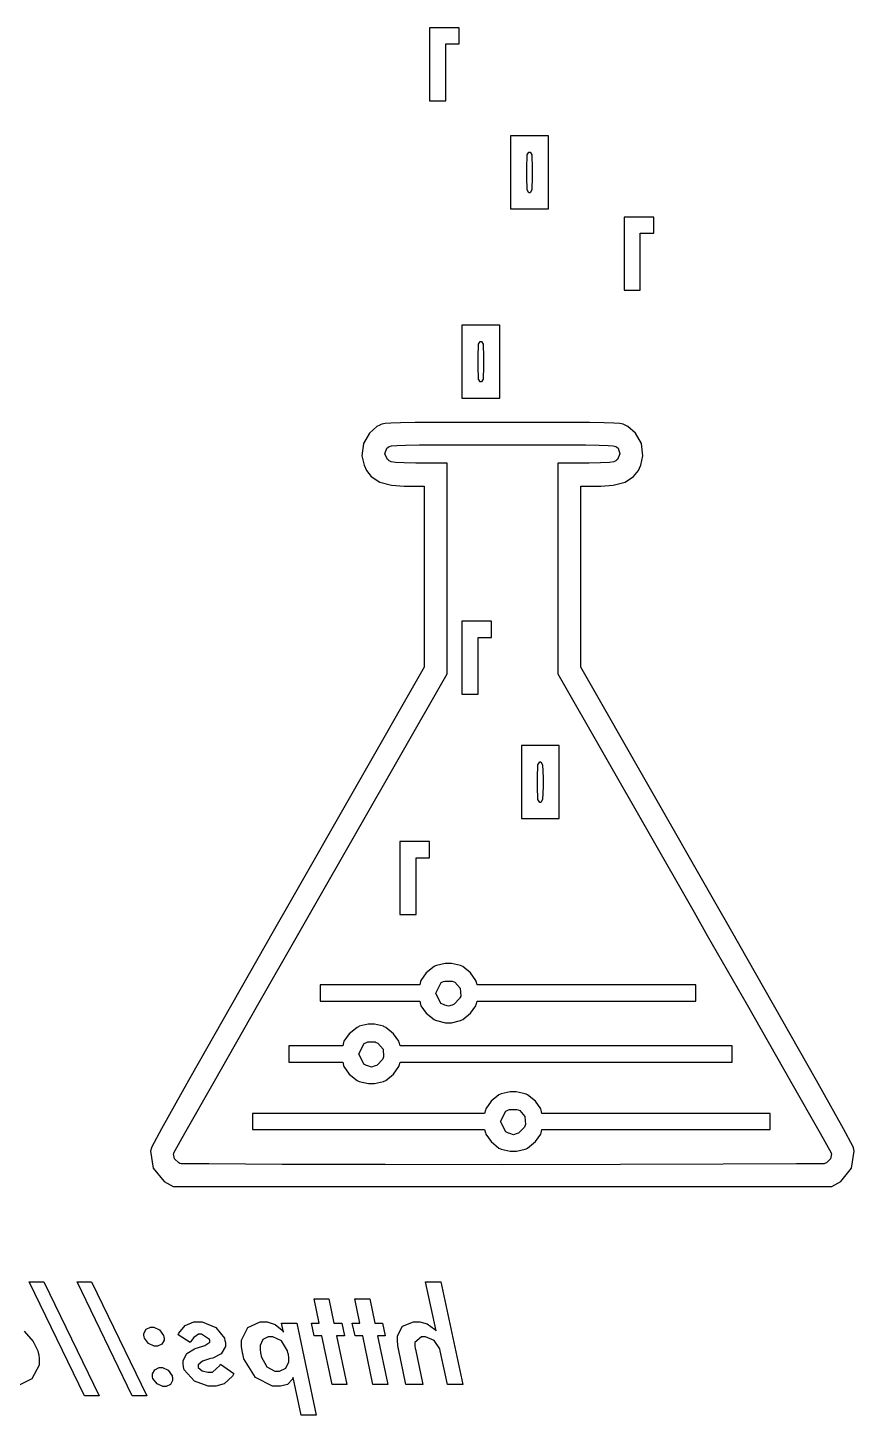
# Model space of a CAD drawing. Extents: x 0.19 to 3.64, y 0.15 to 2.4.
# Drawn here: x 2.294 to 3.638, y 0.149 to 2.402 of the extents above; entities that cross this region are included whole.
import ezdxf

# ---------------------------------------------------------------- set-up
doc = ezdxf.new("R2010")
doc.units = 0
doc.layers.get('0').update_dxf_attribs({"linetype": 'CONTINUOUS'})

msp = doc.modelspace()

# ---------------------------------------------------------------- linework, layer by layer
at = {"color": 0}
for points in [[(2.97368, 2.33003), (2.97368, 2.37614), (2.99567, 2.37614), (2.99567, 2.4025), (2.94732, 2.4025), (2.94732, 2.2839), (2.97368, 2.2839), (2.97368, 2.33003)], [(3.14063, 2.16754), (3.14063, 2.22683), (3.0791, 2.22683), (3.0791, 2.10824), (3.14063, 2.10824), (3.14063, 2.16754)], [(3.10547, 2.16754), (3.10547, 2.17464), (3.10607, 2.19581), (3.10889, 2.20047), (3.10986, 2.20047), (3.11079, 2.20047), (3.11361, 2.19581), (3.11426, 2.17464), (3.11426, 2.16754), (3.11426, 2.16049), (3.11361, 2.13926), (3.11079, 2.1346), (3.10986, 2.1346), (3.10889, 2.1346), (3.10607, 2.13926), (3.10547, 2.16049), (3.10547, 2.16754)], [(3.28993, 2.02257), (3.28993, 2.06868), (3.3119, 2.06868), (3.3119, 2.09506), (3.26361, 2.09506), (3.26361, 1.97646), (3.28993, 1.97646), (3.28993, 2.02257)], [(3.06153, 1.86003), (3.06153, 1.91932), (3.00006, 1.91932), (3.00006, 1.80072), (3.06153, 1.80072), (3.06153, 1.86003)], [(3.02642, 1.86003), (3.02642, 1.86714), (3.02701, 1.88835), (3.02983, 1.89301), (3.03082, 1.89301), (3.03174, 1.89301), (3.03456, 1.88835), (3.03521, 1.86714), (3.03521, 1.86003), (3.03521, 1.85297), (3.03456, 1.83176), (3.03174, 1.8271), (3.03082, 1.8271), (3.02983, 1.8271), (3.02701, 1.83176), (3.02642, 1.85297), (3.02642, 1.86003)], [(3.61079, 0.525444), (3.61589, 0.528157), (3.6334, 0.550022), (3.63775, 0.577474), (3.63629, 0.582954), (3.63579, 0.58469), (3.62017, 0.613607), (3.57617, 0.692437), (3.50646, 0.815483), (3.43664, 0.938043), (3.41336, 0.978788), (3.19331, 1.36372), (3.19331, 1.65799), (3.21918, 1.65799), (3.22592, 1.65799), (3.2461, 1.65944), (3.26546, 1.66428), (3.27908, 1.67329), (3.28683, 1.68343), (3.28874, 1.68718), (3.29101, 1.69179), (3.29428, 1.70731), (3.29183, 1.72694), (3.28196, 1.74419), (3.26992, 1.75472), (3.26535, 1.75706), (3.26454, 1.75749), (3.26204, 1.7584), (3.25667, 1.75944), (3.24718, 1.76014), (3.2315, 1.76069), (3.20757, 1.76101), (3.17339, 1.76118), (3.12685, 1.76124), (3.08111, 1.76124), (3.06592, 1.76124), (3.05067, 1.76124), (3.00493, 1.76124), (2.95839, 1.76118), (2.92421, 1.76101), (2.90028, 1.76069), (2.88465, 1.76014), (2.87517, 1.75944), (2.86979, 1.7584), (2.86729, 1.75749), (2.86654, 1.75706), (2.86193, 1.75472), (2.84987, 1.74419), (2.84, 1.72694), (2.83757, 1.70731), (2.84088, 1.69179), (2.84315, 1.68718), (2.845, 1.68349), (2.85275, 1.67329), (2.86637, 1.66428), (2.88569, 1.65944), (2.90593, 1.65799), (2.91271, 1.65799), (2.93853, 1.65799), (2.93853, 1.36372), (2.71853, 0.978788), (2.69521, 0.937989), (2.62537, 0.815483), (2.55567, 0.692437), (2.51167, 0.613607), (2.49604, 0.58469), (2.49561, 0.582954), (2.49408, 0.577474), (2.49843, 0.550022), (2.5159, 0.528157), (2.52106, 0.525444), (2.53076, 0.520344), (3.60113, 0.520344), (3.61079, 0.525444)], [(2.54167, 0.557781), (2.53982, 0.558431), (2.53304, 0.564942), (2.53103, 0.573133), (2.53162, 0.574544), (2.53179, 0.575087), (2.54964, 0.606608), (2.59765, 0.691026), (2.66835, 0.81505), (2.73292, 0.928114), (2.75444, 0.965767), (2.97592, 1.35324), (2.97592, 1.69532), (2.93115, 1.69532), (2.92492, 1.69532), (2.90631, 1.69547), (2.89219, 1.69601), (2.88493, 1.69737), (2.88157, 1.69917), (2.88064, 1.69987), (2.87885, 1.70128), (2.87494, 1.71029), (2.87788, 1.71935), (2.8795, 1.72081), (2.87993, 1.72125), (2.88157, 1.72217), (2.88574, 1.72319), (2.8941, 1.7239), (2.90847, 1.72444), (2.93087, 1.72478), (2.96326, 1.72493), (3.0076, 1.72499), (3.05132, 1.72499), (3.06592, 1.72499), (3.08046, 1.72499), (3.12418, 1.72499), (3.16851, 1.72493), (3.20096, 1.72478), (3.22336, 1.72444), (3.23774, 1.7239), (3.24604, 1.72319), (3.25028, 1.72217), (3.2519, 1.72125), (3.25239, 1.72081), (3.25401, 1.71935), (3.25689, 1.71029), (3.25299, 1.70128), (3.25125, 1.69987), (3.25028, 1.69911), (3.2469, 1.69737), (3.23964, 1.69601), (3.22547, 1.69547), (3.20688, 1.69532), (3.20068, 1.69532), (3.15597, 1.69532), (3.15597, 1.35324), (3.37739, 0.965767), (3.39887, 0.928114), (3.46343, 0.81505), (3.53418, 0.691026), (3.58219, 0.606608), (3.60004, 0.575087), (3.60026, 0.574544), (3.60075, 0.573188), (3.5989, 0.565104), (3.59267, 0.558539), (3.59104, 0.557943), (3.58897, 0.557183), (3.54389, 0.556967), (3.42481, 0.556261), (3.25765, 0.555772), (3.06651, 0.55561), (2.87532, 0.555718), (2.70811, 0.556099), (2.58892, 0.556803), (2.54383, 0.557021), (2.54167, 0.557781)], [(3.02642, 1.36589), (3.02642, 1.412), (3.04833, 1.412), (3.04833, 1.43838), (3.00006, 1.43838), (3.00006, 1.31977), (3.02642, 1.31977), (3.02642, 1.36589)], [(3.15821, 1.17703), (3.15821, 1.23633), (3.09668, 1.23633), (3.09668, 1.11773), (3.15821, 1.11773), (3.15821, 1.17703)], [(3.12304, 1.17703), (3.12304, 1.18414), (3.12364, 1.2053), (3.12646, 1.20996), (3.12744, 1.20996), (3.12836, 1.20996), (3.13118, 1.2053), (3.13183, 1.18414), (3.13183, 1.17703), (3.13183, 1.16998), (3.13118, 1.14876), (3.12836, 1.1441), (3.12744, 1.1441), (3.12646, 1.1441), (3.12364, 1.14876), (3.12304, 1.16998), (3.12304, 1.17703)], [(2.9254, 1.00792), (2.9254, 1.05404), (2.94732, 1.05404), (2.94732, 1.0804), (2.89903, 1.0804), (2.89903, 0.961806), (2.9254, 0.961806), (2.9254, 1.00792)], [(2.99897, 0.790201), (3.00146, 0.791342), (3.01411, 0.801704), (3.02279, 0.813803), (3.02333, 0.81581), (3.02468, 0.821235), (3.37999, 0.821235), (3.37999, 0.847601), (3.02468, 0.847601), (3.02333, 0.853028), (3.02279, 0.855089), (3.01411, 0.867188), (3.00146, 0.877496), (2.99897, 0.878635), (2.99767, 0.879232), (2.98296, 0.88265), (2.97808, 0.88265), (2.97282, 0.88265), (2.95844, 0.879232), (2.95719, 0.878635), (2.95469, 0.877496), (2.942, 0.867188), (2.93332, 0.855089), (2.93283, 0.853028), (2.93147, 0.847601), (2.76942, 0.847601), (2.76942, 0.821235), (2.93147, 0.821235), (2.93283, 0.81581), (2.93332, 0.813803), (2.942, 0.801704), (2.95469, 0.791342), (2.95719, 0.790201), (2.95844, 0.78966), (2.97314, 0.786187), (2.97808, 0.786187), (2.98329, 0.786187), (2.99767, 0.78966), (2.99897, 0.790201)], [(2.97026, 0.815647), (2.96599, 0.817437), (2.95751, 0.834418), (2.96604, 0.851454), (2.97032, 0.85319), (2.972, 0.85395), (2.9841, 0.85395), (2.98583, 0.85319), (2.98856, 0.852051), (2.99713, 0.842285), (2.99799, 0.829372), (2.99685, 0.82666), (2.99631, 0.825412), (2.98753, 0.816297), (2.98639, 0.815756), (2.98443, 0.814942), (2.97835, 0.812879), (2.97222, 0.814833), (2.97026, 0.815647)], [(2.87381, 0.691351), (2.87631, 0.692492), (2.88894, 0.702854), (2.89757, 0.714953), (2.89811, 0.71696), (2.89953, 0.722385), (3.43929, 0.722385), (3.43929, 0.748753), (2.89953, 0.748753), (2.89811, 0.754232), (2.89757, 0.756293), (2.88894, 0.768392), (2.87631, 0.7787), (2.87381, 0.779785), (2.8725, 0.780382), (2.85781, 0.7838), (2.85292, 0.7838), (2.84765, 0.7838), (2.83328, 0.780382), (2.83203, 0.779785), (2.82954, 0.7787), (2.81685, 0.768392), (2.80817, 0.756293), (2.80767, 0.754232), (2.80632, 0.748753), (2.71892, 0.748753), (2.71892, 0.722385), (2.80632, 0.722385), (2.80767, 0.71696), (2.80817, 0.714953), (2.81685, 0.702854), (2.82954, 0.692492), (2.83203, 0.691351), (2.83328, 0.69081), (2.84799, 0.687392), (2.85292, 0.687392), (2.85813, 0.687392), (2.8725, 0.69081), (2.87381, 0.691351)], [(2.84506, 0.716851), (2.84082, 0.718642), (2.83236, 0.735622), (2.84088, 0.752604), (2.84517, 0.75434), (2.84685, 0.7551), (2.85894, 0.7551), (2.86068, 0.75434), (2.86339, 0.753201), (2.87196, 0.74349), (2.87283, 0.730578), (2.87169, 0.72781), (2.87115, 0.726563), (2.86236, 0.717503), (2.86122, 0.71696), (2.85926, 0.716146), (2.85314, 0.714031), (2.847, 0.716037), (2.84506, 0.716851)], [(3.10439, 0.581543), (3.10688, 0.582682), (3.11951, 0.593044), (3.12819, 0.605143), (3.12875, 0.60715), (3.1301, 0.612576), (3.50082, 0.612576), (3.50082, 0.638943), (3.1301, 0.638943), (3.12875, 0.644422), (3.12819, 0.646485), (3.11951, 0.658583), (3.10688, 0.668892), (3.10439, 0.669976), (3.10308, 0.670574), (3.08838, 0.67399), (3.0835, 0.67399), (3.07824, 0.67399), (3.06386, 0.670574), (3.06261, 0.669976), (3.06011, 0.668892), (3.04742, 0.658583), (3.03879, 0.646485), (3.03831, 0.644422), (3.03689, 0.638943), (2.65961, 0.638943), (2.65961, 0.612576), (3.03689, 0.612576), (3.03831, 0.60715), (3.03879, 0.605143), (3.04742, 0.593044), (3.06011, 0.582682), (3.06261, 0.581543), (3.06386, 0.581), (3.07856, 0.577582), (3.0835, 0.577582), (3.08871, 0.577582), (3.10308, 0.581), (3.10439, 0.581543)], [(3.07568, 0.607042), (3.07146, 0.608832), (3.06299, 0.625814), (3.07146, 0.642796), (3.07574, 0.644532), (3.07742, 0.64529), (3.08951, 0.64529), (3.09125, 0.644532), (3.09397, 0.643392), (3.10254, 0.633681), (3.1034, 0.620768), (3.10226, 0.618001), (3.10172, 0.616754), (3.09293, 0.607639), (3.09179, 0.607096), (3.08985, 0.606282), (3.08376, 0.604221), (3.07764, 0.606228), (3.07568, 0.607042)], [(2.32032, 0.365235), (2.41032, 0.180393), (2.38656, 0.180393), (2.29676, 0.365235), (2.32032, 0.365235)], [(2.398, 0.365235), (2.48801, 0.180393), (2.46425, 0.180393), (2.37446, 0.365235), (2.398, 0.365235)], [(2.89686, 0.256565), (2.89654, 0.258029), (2.89507, 0.268446), (2.89507, 0.271918), (2.89507, 0.277344), (2.90332, 0.293511), (2.92128, 0.300347), (2.92731, 0.300347), (2.93138, 0.300347), (2.94358, 0.297254), (2.95562, 0.288411), (2.95796, 0.285482), (2.94108, 0.365235), (2.96599, 0.365235), (3.00131, 0.198568), (2.9764, 0.198568), (2.96485, 0.253039), (2.96397, 0.256674), (2.95492, 0.269911), (2.94086, 0.275933), (2.93619, 0.275933), (2.93408, 0.275879), (2.92329, 0.266928), (2.92329, 0.263943), (2.92329, 0.261936), (2.92421, 0.256728), (2.92443, 0.255914), (2.93642, 0.198568), (2.90907, 0.198568), (2.89686, 0.256565)], [(2.75965, 0.337457), (2.78369, 0.337457), (2.79189, 0.298122), (2.80458, 0.298122), (2.80897, 0.277453), (2.79633, 0.277453), (2.81299, 0.198568), (2.78901, 0.198568), (2.77235, 0.277453), (2.75988, 0.277453), (2.75543, 0.298122), (2.7679, 0.298122), (2.75965, 0.337457)], [(2.82607, 0.337457), (2.8501, 0.337457), (2.85829, 0.298122), (2.87099, 0.298122), (2.87537, 0.277453), (2.86274, 0.277453), (2.87939, 0.198568), (2.85542, 0.198568), (2.83876, 0.277453), (2.82628, 0.277453), (2.82183, 0.298122), (2.83431, 0.298122), (2.82607, 0.337457)], [(2.53868, 0.279025), (2.53993, 0.282172), (2.55024, 0.294379), (2.5644, 0.300347), (2.56913, 0.300347), (2.57026, 0.300347), (2.57775, 0.300347), (2.60021, 0.291233), (2.61399, 0.273546), (2.6149, 0.26926), (2.61501, 0.268826), (2.61556, 0.265192), (2.61556, 0.263943), (2.61556, 0.260146), (2.60851, 0.248589), (2.59517, 0.24159), (2.59201, 0.240831), (2.58974, 0.240343), (2.57813, 0.236382), (2.57113, 0.230524), (2.57113, 0.228569), (2.57113, 0.228299), (2.57135, 0.227701), (2.57135, 0.227485), (2.57156, 0.226074), (2.57758, 0.220975), (2.58703, 0.218804), (2.59022, 0.218804), (2.59451, 0.218804), (2.60633, 0.229221), (2.60736, 0.2315), (2.62935, 0.216363), (2.62739, 0.21224), (2.61372, 0.199815), (2.59978, 0.195692), (2.59517, 0.195692), (2.58768, 0.195692), (2.56532, 0.203993), (2.54856, 0.222276), (2.54736, 0.227268), (2.54725, 0.227865), (2.54671, 0.232096), (2.54671, 0.233453), (2.54671, 0.237414), (2.55279, 0.249132), (2.56511, 0.256674), (2.56825, 0.257488), (2.57032, 0.258029), (2.58231, 0.261882), (2.59022, 0.267415), (2.59022, 0.26926), (2.59022, 0.269911), (2.58985, 0.271701), (2.57676, 0.280111), (2.57471, 0.280165), (2.572, 0.280165), (2.56401, 0.275119), (2.5586, 0.267904), (2.55806, 0.266818), (2.53868, 0.279025)], [(2.72592, 0.209907), (2.72483, 0.206976), (2.71669, 0.198406), (2.70529, 0.195692), (2.7015, 0.195692), (2.69222, 0.195692), (2.6645, 0.210069), (2.64535, 0.240397), (2.64372, 0.248372), (2.64339, 0.249783), (2.64193, 0.260417), (2.64193, 0.263943), (2.64193, 0.270725), (2.65181, 0.290907), (2.67236, 0.300347), (2.67925, 0.300347), (2.68349, 0.300347), (2.69629, 0.296278), (2.70796, 0.286567), (2.71012, 0.283692), (2.70703, 0.298122), (2.7315, 0.298122), (2.76324, 0.1486), (2.73882, 0.1486), (2.72592, 0.209907)], [(2.49621, 0.291721), (2.49924, 0.291721), (2.50846, 0.28711), (2.51503, 0.278103), (2.51557, 0.275933), (2.51563, 0.275663), (2.51579, 0.273546), (2.51579, 0.272786), (2.51579, 0.270671), (2.51221, 0.26416), (2.50521, 0.260796), (2.50288, 0.260796), (2.49978, 0.260796), (2.49061, 0.265136), (2.484, 0.273762), (2.48356, 0.275933), (2.48351, 0.276204), (2.48307, 0.278483), (2.48307, 0.279243), (2.48307, 0.281521), (2.48676, 0.288194), (2.49382, 0.291721), (2.49621, 0.291721)], [(2.67301, 0.248372), (2.67393, 0.243815), (2.68306, 0.227322), (2.69569, 0.219943), (2.69993, 0.219943), (2.7034, 0.219943), (2.71397, 0.225043), (2.71881, 0.235568), (2.71881, 0.23904), (2.71881, 0.241374), (2.71789, 0.247558), (2.71772, 0.248372), (2.71669, 0.253093), (2.70676, 0.26926), (2.69276, 0.275933), (2.68815, 0.275933), (2.68517, 0.275933), (2.67622, 0.271485), (2.67193, 0.261664), (2.67193, 0.258356), (2.67193, 0.25586), (2.67279, 0.249349), (2.67301, 0.248372)], [(2.51019, 0.226346), (2.51324, 0.226346), (2.5224, 0.221679), (2.52886, 0.212728), (2.52929, 0.210612), (2.52935, 0.21034), (2.52979, 0.208063), (2.52979, 0.207249), (2.52979, 0.205132), (2.52621, 0.198676), (2.51921, 0.195258), (2.51687, 0.195258), (2.51378, 0.195258), (2.5045, 0.199707), (2.49778, 0.208442), (2.49735, 0.210612), (2.49729, 0.210883), (2.49713, 0.212836), (2.49713, 0.213488), (2.49713, 0.215767), (2.50082, 0.222601), (2.50782, 0.226346), (2.51019, 0.226346)]]:
    msp.add_lwpolyline(points, close=True, dxfattribs=at)
msp.add_lwpolyline([(2.28857, 0.285157), (2.30339, 0.2685), (2.31082, 0.25331), (2.31196, 0.247939), (2.31218, 0.247017), (2.31304, 0.239529), (2.31304, 0.237033), (2.31304, 0.22971), (2.30117, 0.207682), (2.27821, 0.196126)], dxfattribs=at)

doc.saveas('drawing.dxf')
